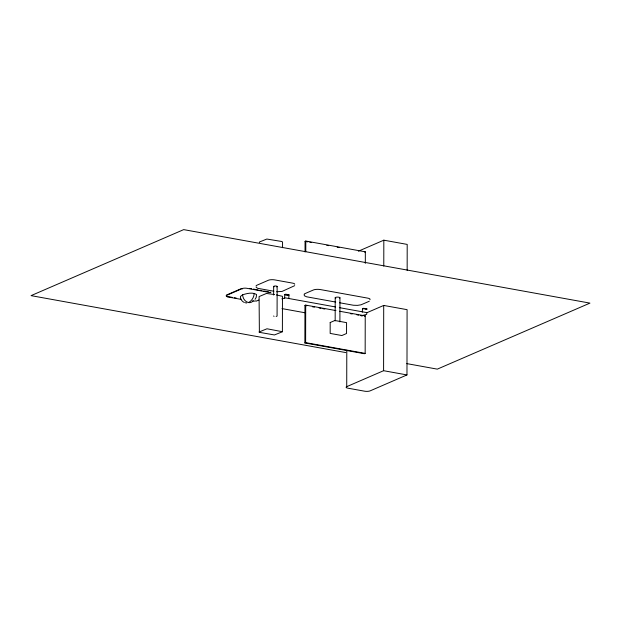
<?xml version="1.0" encoding="UTF-8"?>
<svg xmlns="http://www.w3.org/2000/svg" width="621" height="621" viewBox="0 0 621 621"><rect width="100%" height="100%" fill="white"/><g stroke="black" fill="none" stroke-linecap="round" stroke-linejoin="round"><path stroke-width="0.93" d="M226.3 295.348L226.378 296.357L227.519 296.885M242.322 288.936L242.322 288.555A3.252 0.908 0.1 0 1 246.816 288.291L270.477 292.631M276.438 294.913L282.462 296.333L282.392 331.785L274.42 334.952L259.384 332.336L259.081 296.582L266.494 293.446L274.544 294.571M273.644 295.029L273.659 286.452M277.137 286.498L277.082 316.066L276.143 316.469M282.547 247.694L282.555 241.957L281.546 241.453L266.859 239.046L259.431 241.996L259.392 242.516M339.71 311.261L365.233 315.872L365.164 353.396L364.418 353.722L304.88 342.947L304.95 305.423L305.695 305.105L335.938 310.578M305.043 251.955L305.058 241.375L305.804 241.049L365.342 251.823L365.319 263.366M304.88 342.947L305.625 342.629L305.695 305.105M305.788 251.637L305.804 241.049M335.169 320.871L335.216 297.731M339.904 321.911L339.943 297.801M367.027 312.658L383.708 305.439L407.089 309.669L406.972 374.929L370.1 390.881A3.959 1.102 0.1 0 1 364.636 391.199L347.915 388.179A3.959 1.102 0.1 0 1 346.728 386.65L346.79 350.182M346.728 386.65L383.592 370.698L383.708 305.439M383.778 266.091L383.825 240.18L407.197 244.41L407.159 270.321M284.604 298.119L284.791 294.649L285.637 294.175L288.959 294.781L288.113 295.285L284.791 294.649L288.959 295.022L288.781 298.499M362.299 312.177L362.485 308.707L363.339 308.233M259.011 332.025L266.991 328.781L282.4 331.707M254.191 293.407C254.02 297.156 251.909 300.867 248.509 302.567C245.008 301.775 242.71 298.274 242.648 294.796C246.972 293.43 252.452 291.986 256.558 294.501L256.209 297.381L255.06 299.33M294.688 285.668L282.058 291.42L276.663 291.746M366.142 309.405L366.988 308.893M242.648 294.796L240.436 296.434C240.296 299.074 241.911 301.387 244.278 302.466M226.626 294.983L241.46 288.548M242.322 288.555L226.626 295.363L226.308 295.852L226.913 296.318M358.364 251.195L383.825 240.18M364.597 252.142L365.342 251.823M256.302 301.115L258.895 299.997M369.262 301.27L361.049 304.795L357.517 305.377L353.427 305.245L339.516 302.745M364.48 316.198L365.233 315.872M288.113 295.247L288.959 295.022M281.81 298.872L285.458 297.894L335.503 306.945M362.485 308.707L366.988 309.142L366.142 309.367M361.143 315.841L366.716 314.35L366.801 312.611L339.314 307.636M245.179 302.73L246.762 302.994M305.058 241.375L307.892 241.887M309.786 242.229L311.672 242.57M326.793 245.303L328.688 245.644M337.187 247.189L339.082 247.531M335.759 302.062L306.588 296.791L304.174 295.666M273.822 291.226L257.707 288.315L256.108 287.282M364.248 308.396L366.072 308.73M249.65 288.423L251.528 288.765M253.415 289.107L258.134 289.96M260.02 290.302L261.907 290.644M263.793 290.985L268.505 291.839M304.95 305.423L306.836 305.773M312.503 306.797L314.397 307.139M319.124 307.993L321.01 308.334M322.904 308.676L324.791 309.017M350.306 313.636L352.2 313.978M356.92 314.831L358.814 315.173M360.7 315.515L362.594 315.856M227.884 296.582L232.557 297.428M234.428 297.769L236.298 298.103M227.884 296.962L240.971 299.33M281.988 308.598L305.641 312.875M305.625 342.629L365.164 353.396M345.757 352.573L31.05 295.635L183.692 229.623L589.95 303.118L437.308 369.138L406.794 363.611M383.592 370.698L406.972 374.929M269.988 292.118L270.896 292.398M274.055 316.361L273.605 316.011M256.209 286.203A4.533 1.265 0.1 0 1 256.822 285.256L268.388 280.25A4.533 1.265 0.1 0 1 274.653 279.885L292.615 283.129A4.533 1.265 0.1 0 1 294.696 284.255M274.109 286.801A1.739 0.489 0.1 0 1 274.226 286.11A1.739 0.489 0.1 0 1 276.687 286.149A1.739 0.489 0.1 0 1 276.57 286.84M255.805 300.906A2.973 0.831 0.1 0 1 252.537 301.03M369.844 299.788A5.17 1.444 0.1 0 0 367.717 298.134L320.312 289.557A4.991 1.389 0.1 0 0 313.419 289.968L304.996 293.609A5.294 1.475 0.1 0 0 304.469 294.905M335.829 298.204A2.368 0.66 0.1 0 1 335.837 297.312A2.368 0.66 0.1 0 1 339.027 297.249A2.368 0.66 0.1 0 1 339.571 298.127M253.267 300.665A6.986 5.643 66.6 0 1 248.509 302.567M330.186 322.532L330.17 333.415L341.876 335.534L346.549 333.508L346.565 322.633L334.859 320.514L330.186 322.532"/></g></svg>
